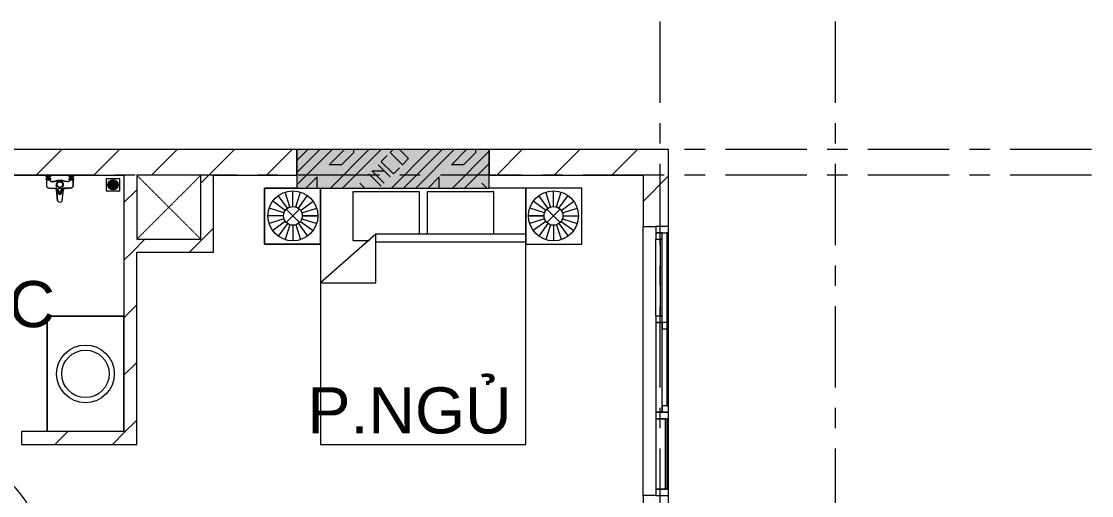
# Model space of a CAD drawing. Header units: millimetres. Extents: x -20144 to 117103, y -11426 to 48263.
# Drawn here: x 105651 to 114001, y 39900 to 43600 of the extents above; entities that cross this region are included whole.
import ezdxf

# ---------------------------------------------------------------- set-up
doc = ezdxf.new("R2010")
doc.units = ezdxf.units.MM
doc.linetypes.add('Dash_2_', pattern=[6.35, 3.175, -3.175])
doc.linetypes.add('Grid Line', pattern=[22.225, 12.7, -3.175, 3.175, -3.175])
for name, color, linetype, lineweight in [('A-DETL-GENF', 31, 'Continuous', 5), ('A-DETL-GENF-HDLN', 161, 'Dash_2_', 5), ('CHU', 181, 'Continuous', 5), ('CUA', 31, 'Continuous', 9), ('HATCH-TUONG', 152, 'Continuous', 9), ('NET CAT', 3, 'Continuous', 5), ('NET-CAT', 3, 'Continuous', 9), ('NET-THAY', 2, 'Continuous', 15), ('THIET BI', 44, 'Continuous', 5), ('THIET-BI', 44, 'Continuous', 5), ('TRUC', 225, 'Continuous', 5)]:
    doc.layers.add(name, color=color, linetype=linetype, lineweight=lineweight)
doc.styles.add('Arial_4', font='arial.ttf', dxfattribs={"height": 360})
pattern_1 = [(45, (71000, 0), (-224.5064, 224.5064), [])]

# ---------------------------------------------------------------- blocks, each defined once
blk = doc.blocks.new('ALC1807-ASCENT PLAZA-KET CAU 1_rvt-1-MẶT BẰNG TẦNG 5 ĐẾN TẦNG 22')
at = {"layer": 'NET CAT'}
blk.add_hatch(color=7, dxfattribs=at).paths.add_polyline_path([(38300.5, 42299.9), (38300.5, 42599.9), (36800.5, 42599.9), (36800.5, 42299.9), (38085.6, 42299.9)], flags=0)
at = {"layer": 'NET CAT', "color": 90, "lineweight": 13}
for p, q in [((38300.5, 42599.9), (36800.5, 42599.9)), ((36800.5, 42599.9), (36800.5, 42299.9)), ((38300.5, 42299.9), (38300.5, 42599.9)), ((36800.5, 42299.9), (38300.5, 42299.9))]:
    blk.add_line(p, q, dxfattribs=at)
blk = doc.blocks.new('X-PHONG NGU 2 - X-PHONG NGU 2_Recovery_-378306-MẶT BẰNG TẦNG 23')
at = {"layer": 'CUA'}
for p, q in [((-1000, 0), (-1050, 0)), ((-1050, 0), (-1050, -100)), ((-450, 0), (-1000, 0)), ((-1000, 0), (-1000, -75)), ((-1000, -100), (-1000, 0)), ((-450, -75), (-450, 0)), ((-400, 0), (-450, 0)), ((-450, 0), (-450, -100)), ((300, 0), (-400, 0)), ((-400, 0), (-400, -50)), ((-400, -100), (-400, 0)), ((300, -50), (300, 0)), ((350, 0), (300, 0)), ((300, 0), (300, -50)), ((350, -50), (350, 0)), ((350, 0), (950, 0)), ((1000, 0), (950, 0)), ((950, 0), (950, -50)), ((1050, 0), (1000, 0)), ((1000, 0), (1000, -100)), ((1000, -50), (1000, 0)), ((1050, -100), (1050, 0)), ((-1000, -75), (-450, -75)), ((-400, -50), (300, -50)), ((-350, -50), (-400, -50)), ((-400, -50), (-400, -100)), ((-350, -100), (-350, -50)), ((300, -50), (250, -50)), ((250, -50), (250, -100)), ((300, -50), (350, -50)), ((300, -100), (300, -50)), ((950, -35), (350, -35)), ((350, -35), (350, -50)), ((350, -50), (950, -50)), ((950, -50), (950, -35)), ((950, -50), (1000, -50)), ((-1050, -100), (-1000, -100)), ((-450, -85), (-1000, -85)), ((-1000, -85), (-1000, -100)), ((-1000, -100), (-450, -100)), ((-450, -100), (-450, -85)), ((-450, -100), (-400, -100)), ((-400, -100), (-350, -100)), ((250, -85), (-350, -85)), ((-350, -85), (-350, -100)), ((-350, -100), (250, -100)), ((1000, -85), (250, -85)), ((250, -85), (250, -100)), ((250, -100), (250, -85)), ((250, -100), (1000, -100)), ((250, -100), (300, -100)), ((1000, -100), (1000, -85)), ((1000, -100), (1050, -100))]:
    blk.add_line(p, q, dxfattribs=at)
blk = doc.blocks.new('X-GIUONG - X-GIUONG-V78-MẶT BẰNG TẦNG 23')
at = {"layer": 'THIET BI'}
for p, q in [((-984.8, 0), (-1239, 0)), ((-1239, 0), (-1239, -439)), ((-1239, 0), (-984.8, 0)), ((-1239, -439), (-1239, 0)), ((-1059.6, -158.2), (-1131.2, -59.5)), ((-1039.2, -147.8), (-1076.9, -31.8)), ((-1016.6, -144.2), (-1016.6, -22.2)), ((-993.9, -147.8), (-956.3, -31.8)), ((-973.5, -158.2), (-901.9, -59.5)), ((-800, -439), (-800, 0)), ((-800, 0), (-800, -2000)), ((-800, 0), (-800, -439)), ((-800, 0), (-800, -2000)), ((-550, -30), (-550, -410)), ((-30, -30), (-550, -30)), ((-30, -360), (-30, -30)), ((30, -30), (30, -360)), ((550, -30), (30, -30)), ((800, 0), (515.2, 0)), ((800, 0), (515.2, 0)), ((550, -360), (550, -30)), ((1239, 0), (800, 0)), ((800, 0), (800, -439)), ((800, -2000), (800, 0)), ((1239, 0), (800, 0)), ((800, 0), (800, -439)), ((800, -2000), (800, 0)), ((973.5, -158.2), (901.9, -59.5)), ((993.9, -147.8), (956.3, -31.8)), ((1016.6, -144.2), (1016.6, -22.2)), ((1039.2, -147.8), (1076.9, -31.8)), ((1059.6, -158.2), (1131.2, -59.5)), ((1239, -439), (1239, 0)), ((1239, -439), (1239, 0)), ((-1086.1, -194.8), (-1202.1, -157.1)), ((-1075.8, -174.4), (-1174.4, -102.7)), ((-1068.3, -269.1), (-964.8, -165.6)), ((-1068.3, -165.6), (-964.8, -269.1)), ((-957.4, -174.4), (-858.7, -102.7)), ((-947, -194.8), (-831, -157.1)), ((947, -194.8), (831, -157.1)), ((957.4, -174.4), (858.7, -102.7)), ((1068.3, -269.1), (964.8, -165.6)), ((1068.3, -165.6), (964.8, -269.1)), ((1075.8, -174.4), (1174.4, -102.7)), ((1086.1, -194.8), (1202.1, -157.1)), ((-1089.7, -217.4), (-1211.7, -217.4)), ((-1086.1, -240), (-1202.1, -277.7)), ((-947, -240), (-831, -277.7)), ((-943.4, -217.4), (-821.4, -217.4)), ((-821.4, -217.4), (-943.4, -217.4)), ((943.4, -217.4), (821.4, -217.4)), ((821.4, -217.4), (943.4, -217.4)), ((947, -240), (831, -277.7)), ((1086.1, -240), (1202.1, -277.7)), ((1089.7, -217.4), (1211.7, -217.4)), ((-1075.8, -260.4), (-1174.4, -332.1)), ((-1059.6, -276.6), (-1131.2, -375.2)), ((-1039.2, -287), (-1076.9, -402.9)), ((-1016.6, -290.5), (-1016.6, -412.5)), ((-993.9, -287), (-956.3, -402.9)), ((-973.5, -276.6), (-901.9, -375.2)), ((-957.4, -260.4), (-858.7, -332.1)), ((957.4, -260.4), (858.7, -332.1)), ((973.5, -276.6), (901.9, -375.2)), ((993.9, -287), (956.3, -402.9)), ((1016.6, -290.5), (1016.6, -412.5)), ((1039.2, -287), (1076.9, -402.9)), ((1059.6, -276.6), (1131.2, -375.2)), ((1075.8, -260.4), (1174.4, -332.1)), ((-370, -360), (-800, -740)), ((-550, -410), (-420, -410)), ((-370, -740), (-370, -360)), ((800, -360), (-370, -360)), ((-1239, -439), (-800, -439)), ((-800, -439), (-1239, -439)), ((-370, -420), (800, -420)), ((800, -439), (1239, -439)), ((800, -439), (1239, -439)), ((-800, -740), (-370, -740)), ((-800, -2000), (800, -2000)), ((-800, -2000), (800, -2000))]:
    blk.add_line(p, q, dxfattribs=at)
for centre, radius in [((-1016.6, -217.4), 195.1), ((1016.6, -217.4), 195.1), ((-1016.6, -217.4), 73.2), ((1016.6, -217.4), 73.2)]:
    blk.add_circle(centre, radius, dxfattribs=at)
blk = doc.blocks.new('X-LA - X-LA-610807-MẶT BẰNG TẦNG 23')
at = {"layer": 'THIET-BI'}
for p, q in [((450, 0), (-450, 0)), ((-450, 0), (-450, -600)), ((-450, -600), (-450, 0)), ((-450, 0), (450, 0)), ((-450, -600), (450, -600)), ((450, -600), (-450, -600))]:
    blk.add_line(p, q, dxfattribs=at)
for radius in [225, 185]:
    blk.add_circle((0, -300), radius, dxfattribs=at)
blk = doc.blocks.new('X-SEN - X-SEN-410583-MẶT BẰNG TẦNG 23')
at = {"layer": 'THIET-BI'}
for p, q in [((-67.5, 0), (-112.5, 0)), ((-112.5, 0), (-112.5, -3.8)), ((-112.5, 0), (-67.5, 0)), ((-112.5, -3.8), (-112.5, 0)), ((-67.5, -3.8), (-67.5, 0)), ((-67.5, 0), (-67.5, -3.8)), ((112.5, 0), (67.5, 0)), ((67.5, 0), (67.5, -3.8)), ((67.5, 0), (67.5, -3.8)), ((112.5, 0), (67.5, 0)), ((112.5, -3.8), (112.5, 0)), ((112.5, -3.8), (112.5, 0)), ((-112.5, -3.8), (-99.9, -12.6)), ((-67.5, -3.8), (-112.5, -3.8)), ((-112.5, -3.8), (-99.9, -12.6)), ((-99.9, -25.3), (-107.2, -25.3)), ((-72.8, -25.3), (-107.2, -25.3)), ((-107.2, -34.3), (-105.1, -34.3)), ((-107.2, -34.3), (-72.8, -34.3)), ((-105.1, -34.3), (-105.1, -37.2)), ((-105.1, -34.3), (-105.1, -37.2)), ((-74.9, -34.3), (-105.1, -34.3)), ((-105.1, -37.2), (-74.9, -37.2)), ((-99.9, -12.6), (-99.9, -25.3)), ((-99.9, -12.6), (-80.1, -12.6)), ((-80.1, -12.6), (-99.9, -12.6)), ((-99.9, -12.6), (-99.9, -25.3)), ((-80.1, -12.6), (-67.5, -3.8)), ((-80.1, -12.6), (-67.5, -3.8)), ((-80.1, -25.3), (-80.1, -12.6)), ((-80.1, -25.3), (-80.1, -12.6)), ((-72.8, -25.3), (-80.1, -25.3)), ((-74.9, -37.2), (-74.9, -34.3)), ((-74.9, -34.3), (-72.8, -34.3)), ((-74.9, -37.2), (-74.9, -34.3)), ((-12.9, -141.7), (-27.6, -80.8)), ((12.9, -141.7), (27.6, -80.8)), ((67.5, -3.8), (80.1, -12.6)), ((112.5, -3.8), (67.5, -3.8)), ((67.5, -3.8), (80.1, -12.6)), ((80.1, -25.3), (72.8, -25.3)), ((107.2, -25.3), (72.8, -25.3)), ((72.8, -34.3), (74.9, -34.3)), ((72.8, -34.3), (107.2, -34.3)), ((74.9, -34.3), (74.9, -37.2)), ((74.9, -34.3), (74.9, -37.2)), ((105.1, -34.3), (74.9, -34.3)), ((74.9, -37.2), (105.1, -37.2)), ((80.1, -12.6), (80.1, -25.3)), ((99.9, -12.6), (80.1, -12.6)), ((80.1, -12.6), (99.9, -12.6)), ((99.9, -12.6), (80.1, -12.6)), ((80.1, -12.6), (80.1, -25.3)), ((99.9, -12.6), (112.5, -3.8)), ((99.9, -12.6), (112.5, -3.8)), ((99.9, -25.3), (99.9, -12.6)), ((99.9, -25.3), (99.9, -12.6)), ((107.2, -25.3), (99.9, -25.3)), ((105.1, -37.2), (105.1, -34.3)), ((105.1, -34.3), (107.2, -34.3)), ((105.1, -37.2), (105.1, -34.3)), ((-27.3, -113.1), (-17.5, -199.2)), ((-17.5, -199.2), (-27.3, -113.1)), ((-7.7, -139.6), (-13.8, -105.5)), ((7.7, -139.6), (13.8, -105.5)), ((17.5, -199.2), (27.3, -113.1)), ((17.5, -199.2), (27.3, -113.1))]:
    blk.add_line(p, q, dxfattribs=at)
for centre, radius in [((0, -73.2), 21.5), ((0, -130.1), 7.2)]:
    blk.add_circle(centre, radius, dxfattribs=at)
for centre, radius, start, end in [((-102.9, -29.8), 6.9, 148.02464, 211.97536), ((-102.9, -29.8), 6.9, 148.02464, 211.97536), ((-107.2, -27.1), 1.8, 90, 148.02464), ((-107.2, -27.1), 1.8, 90, 148.02464), ((-107.2, -32.5), 1.8, 211.97536, 270), ((-107.2, -32.5), 1.8, 211.97536, 270), ((-112.5, -29.8), 6.9, 319.28447, 40.71553), ((-94.4, -29.8), 6.9, 139.28447, 220.71553), ((-85.4, -29.8), 6.9, 319.28447, 40.71553), ((-67.5, -29.8), 6.9, 139.28447, 220.71553), ((-72.8, -27.1), 1.8, 31.97536, 90), ((-72.8, -27.1), 1.8, 31.97536, 90), ((-72.8, -32.5), 1.8, 270, 328.02464), ((-72.8, -32.5), 1.8, 270, 328.02464), ((-77.1, -29.8), 6.9, 328.02464, 31.97536), ((-77.1, -29.8), 6.9, 328.02464, 31.97536), ((-0.4, -73.2), 28.3, 89.25175, 195.66926), ((0.4, -73.2), 28.3, 344.33074, 90.74825), ((77.1, -29.8), 6.9, 148.02464, 211.97536), ((77.1, -29.8), 6.9, 148.02464, 211.97536), ((72.8, -27.1), 1.8, 90, 148.02464), ((72.8, -27.1), 1.8, 90, 148.02464), ((72.8, -32.5), 1.8, 211.97536, 270), ((72.8, -32.5), 1.8, 211.97536, 270), ((67.5, -29.8), 6.9, 319.28447, 40.71553), ((85.6, -29.8), 6.9, 139.28447, 220.71553), ((94.6, -29.8), 6.9, 319.28447, 40.71553), ((112.5, -29.8), 6.9, 139.28447, 220.71553), ((107.2, -27.1), 1.8, 31.97536, 90), ((107.2, -27.1), 1.8, 31.97536, 90), ((107.2, -32.5), 1.8, 270, 328.02464), ((107.2, -32.5), 1.8, 270, 328.02464), ((102.9, -29.8), 6.9, 328.02464, 31.97536), ((102.9, -29.8), 6.9, 328.02464, 31.97536), ((-9.4, -104.7), 4.5, 74.07034, 190.15556), ((0, -134.7), 14.7, 208.41441, 331.58559), ((-0.4, -73.2), 28.3, 254.07034, 270.74825), ((0, -136.6), 8.24, 201.12938, 338.87062), ((0.4, -73.2), 28.3, 269.25175, 285.92966), ((9.4, -104.7), 4.5, 349.84444, 105.92966), ((0, -191), 19.3, 205.0481, 334.9519), ((0, -191), 19.3, 205.0481, 334.9519)]:
    blk.add_arc(centre, radius, start, end, dxfattribs=at)
for points, knots in [([(-105.1, -37.2), (-105.1, -39.1), (-104.9, -42.9), (-104.7, -48.5), (-104.5, -54.2), (-104.2, -61.7), (-103.9, -68.4), (-103.8, -73.6), (-103.7, -75.5), (-103.7, -76.7), (-103.6, -77.6), (-103.6, -78.6), (-103.6, -79.8), (-103.6, -81), (-103.5, -81.8), (-103.5, -82.3), (-103.5, -82.6), (-103.4, -83), (-103.4, -83.5), (-103.3, -84.3), (-103.2, -85.5), (-103.1, -86.6), (-102.8, -87.6), (-102.6, -88.2), (-102.3, -88.9), (-101.9, -89.7), (-101.3, -90.8), (-100.6, -91.7), (-100, -92.5), (-99, -93.6), (-97.8, -94.7), (-96.2, -95.8), (-95, -96.6), (-93.7, -97.2), (-92.4, -97.7), (-91.2, -98.1), (-90.3, -98.4), (-89.6, -98.5), (-88.9, -98.7), (-88, -98.8), (-86.8, -99), (-85.6, -99.1), (-84.7, -99.1), (-84, -99.2), (-83.3, -99.3), (-82.3, -99.4), (-81.2, -99.5), (-79.7, -99.6), (-77.9, -99.8), (-75.5, -100), (-72.8, -100.2), (-70, -100.5), (-66.3, -100.8), (-61.6, -101.2), (-56, -101.5), (-51.7, -101.8), (-48.8, -101.9), (-47.3, -101.9), (-46.1, -101.9), (-45.1, -102), (-44.4, -102), (-43.6, -102), (-42.6, -102), (-41.4, -102), (-40.1, -102), (-39.3, -102.1), (-38.8, -102.1), (-38.5, -102.2), (-38.1, -102.2), (-37.6, -102.3), (-36.8, -102.4), (-35.6, -102.6), (-34.3, -103), (-33.2, -103.5), (-32.5, -104), (-31.7, -104.6), (-30.5, -105.7), (-29, -107.6), (-27.9, -110.1), (-27.4, -112), (-27.3, -113.1)], [0, 0, 0, 0, 0.041667, 0.083333, 0.125, 0.166667, 0.25, 0.270833, 0.28125, 0.291667, 0.296875, 0.302083, 0.3125, 0.322917, 0.328125, 0.330729, 0.333333, 0.335938, 0.338542, 0.34375, 0.354167, 0.364583, 0.369792, 0.375, 0.380208, 0.385417, 0.395833, 0.40625, 0.411458, 0.416667, 0.4375, 0.447917, 0.458333, 0.46875, 0.479167, 0.489583, 0.494792, 0.5, 0.505208, 0.510417, 0.520833, 0.53125, 0.536458, 0.541667, 0.546875, 0.552083, 0.5625, 0.572917, 0.583333, 0.604167, 0.625, 0.645833, 0.666667, 0.708333, 0.75, 0.791667, 0.802083, 0.8125, 0.822917, 0.828125, 0.833333, 0.838542, 0.84375, 0.854167, 0.864583, 0.869792, 0.872396, 0.875, 0.877604, 0.880208, 0.885417, 0.895833, 0.90625, 0.916667, 0.921875, 0.927083, 0.9375, 0.958333, 0.979167, 1, 1, 1, 1]), ([(-105.1, -37.2), (-104.5, -52.3), (-103.9, -68.7), (-103.3, -87.5), (-99.6, -93.9), (-92.4, -98.5), (-72.6, -100.1), (-54, -102.2), (-33.9, -102), (-28.7, -107.4), (-27.8, -111), (-27.3, -113.1)], [0, 0, 0, 0, 45.441328, 49.333631, 56.110562, 66.562664, 73.682324, 114.966912, 125.570438, 129.900151, 136.284558, 136.284558, 136.284558, 136.284558]), ([(0, -41), (-2, -40.9), (-5.6, -40.9), (-10.3, -41.2), (-14.4, -41.6), (-18, -42.2), (-21.2, -42.9), (-24.2, -43.7), (-27.1, -44.6), (-30, -45.4), (-32.9, -46.3), (-35.8, -47.2), (-38.8, -47.9), (-41.8, -48.6), (-45.1, -49.2), (-48.4, -49.8), (-51.8, -50.2), (-54.8, -50.5), (-56.9, -50.7), (-58.1, -50.8), (-59, -50.9), (-59.9, -51), (-60.8, -51), (-61.7, -51), (-62.4, -51), (-63, -51), (-63.6, -51), (-64.4, -50.9), (-65.1, -50.8), (-65.7, -50.7), (-66.1, -50.6), (-66.5, -50.5), (-67.1, -50.4), (-68.1, -50.1), (-69.1, -49.6), (-70.1, -49), (-71.1, -48.3), (-72, -47.4), (-72.8, -46.6), (-73.3, -45.8), (-73.8, -45.1), (-74.1, -44.3), (-74.4, -43.5), (-74.6, -42.6), (-74.7, -41.9), (-74.8, -41.3), (-74.8, -40.9), (-74.9, -40.4), (-74.9, -39.8), (-74.9, -38.8), (-74.9, -37.9), (-74.9, -37.2)], [0, 0, 0, 0, 0.041667, 0.083333, 0.125, 0.166667, 0.208333, 0.25, 0.291667, 0.333333, 0.375, 0.416667, 0.458333, 0.5, 0.541667, 0.583333, 0.625, 0.666667, 0.6875, 0.697917, 0.708333, 0.71875, 0.729167, 0.739583, 0.75, 0.755208, 0.760417, 0.770833, 0.78125, 0.786458, 0.791667, 0.796875, 0.802083, 0.8125, 0.833333, 0.84375, 0.854167, 0.875, 0.885417, 0.895833, 0.90625, 0.916667, 0.927083, 0.9375, 0.947917, 0.953125, 0.958333, 0.963542, 0.96875, 0.979167, 1, 1, 1, 1]), ([(-74.9, -37.2), (-74.9, -39.9), (-75, -44.9), (-67.9, -51.6), (-55.3, -50.7), (-39.4, -48.7), (-24.4, -43.4), (-11.8, -40.7), (0, -41)], [0, 0, 0, 0, 8.475038, 15.961674, 29.255673, 47.963091, 70.422589, 93.837243, 93.837243, 93.837243, 93.837243]), ([(74.9, -37.2), (74.9, -37.9), (74.9, -38.8), (74.9, -39.8), (74.9, -40.4), (74.8, -40.9), (74.8, -41.3), (74.7, -41.9), (74.6, -42.6), (74.4, -43.3), (74.3, -43.9), (74.1, -44.4), (73.8, -45.1), (73.3, -45.8), (72.8, -46.6), (72, -47.4), (71.1, -48.3), (70.1, -49), (69.1, -49.6), (68.1, -50.1), (67.1, -50.4), (66.5, -50.5), (66.1, -50.6), (65.7, -50.7), (65.1, -50.8), (64.4, -50.9), (63.5, -51), (62.7, -51), (62.1, -51), (61.5, -51), (60.8, -51), (59.9, -51), (59, -50.9), (58.1, -50.8), (56.9, -50.7), (54.8, -50.5), (51.8, -50.2), (47.2, -49.6), (41.8, -48.7), (36.8, -47.4), (32.9, -46.3), (30, -45.4), (27.1, -44.6), (24.2, -43.7), (21.2, -42.9), (18, -42.2), (14.4, -41.6), (10.3, -41.2), (5.6, -40.9), (2, -40.9), (0, -41)], [0, 0, 0, 0, 0.020833, 0.03125, 0.036458, 0.041667, 0.046875, 0.052083, 0.0625, 0.072917, 0.078125, 0.083333, 0.09375, 0.104167, 0.114583, 0.125, 0.145833, 0.15625, 0.166667, 0.1875, 0.197917, 0.203125, 0.208333, 0.213542, 0.21875, 0.229167, 0.239583, 0.25, 0.255208, 0.260417, 0.270833, 0.28125, 0.291667, 0.302083, 0.3125, 0.333333, 0.375, 0.416667, 0.5, 0.583333, 0.625, 0.666667, 0.708333, 0.75, 0.791667, 0.833333, 0.875, 0.916667, 0.958333, 1, 1, 1, 1]), ([(74.9, -37.2), (74.9, -39.9), (75, -44.9), (67.9, -51.6), (55.3, -50.7), (39.4, -48.7), (24.4, -43.4), (11.8, -40.7), (0, -41)], [0, 0, 0, 0, 8.475038, 15.961674, 29.255673, 47.963091, 70.422589, 93.837243, 93.837243, 93.837243, 93.837243]), ([(27.3, -113.1), (27.4, -112), (27.9, -110.1), (29, -107.6), (30.5, -105.7), (31.7, -104.6), (32.5, -104), (33.2, -103.5), (34.3, -103), (35.6, -102.6), (36.8, -102.4), (37.6, -102.3), (38.1, -102.2), (38.5, -102.2), (38.8, -102.1), (39.3, -102.1), (40.1, -102), (41.4, -102), (42.6, -102), (43.6, -102), (44.4, -102), (45.1, -102), (46.1, -101.9), (47.3, -101.9), (48.8, -101.9), (51.7, -101.8), (57.9, -101.4), (65.3, -100.9), (72.8, -100.2), (76.9, -99.8), (79.7, -99.6), (81.2, -99.5), (82.3, -99.4), (83.3, -99.3), (84, -99.2), (84.7, -99.1), (85.6, -99.1), (86.8, -99), (88, -98.8), (88.9, -98.7), (89.6, -98.5), (90.3, -98.4), (91.2, -98.1), (92.4, -97.7), (93.7, -97.2), (95, -96.6), (96.2, -95.8), (97.8, -94.7), (99.2, -93.4), (100.4, -91.9), (101.3, -90.8), (101.9, -89.7), (102.3, -88.9), (102.6, -88.2), (102.8, -87.6), (103.1, -86.6), (103.2, -85.5), (103.3, -84.3), (103.4, -83.5), (103.4, -83), (103.5, -82.6), (103.5, -82.3), (103.5, -81.8), (103.6, -81), (103.6, -79.8), (103.6, -78.6), (103.6, -77.6), (103.7, -76.7), (103.7, -75.5), (103.8, -73.6), (103.9, -70.3), (104.1, -65.5), (104.5, -54.2), (104.8, -44.8), (105.1, -37.2)], [0, 0, 0, 0, 0.020833, 0.041667, 0.0625, 0.072917, 0.078125, 0.083333, 0.09375, 0.104167, 0.114583, 0.119792, 0.122396, 0.125, 0.127604, 0.130208, 0.135417, 0.145833, 0.15625, 0.161458, 0.166667, 0.171875, 0.177083, 0.1875, 0.197917, 0.208333, 0.25, 0.333333, 0.375, 0.416667, 0.427083, 0.4375, 0.447917, 0.453125, 0.458333, 0.463542, 0.46875, 0.479167, 0.489583, 0.494792, 0.5, 0.505208, 0.510417, 0.520833, 0.53125, 0.541667, 0.552083, 0.5625, 0.583333, 0.59375, 0.604167, 0.614583, 0.619792, 0.625, 0.630208, 0.635417, 0.645833, 0.65625, 0.661458, 0.664062, 0.666667, 0.669271, 0.671875, 0.677083, 0.6875, 0.697917, 0.703125, 0.708333, 0.71875, 0.729167, 0.75, 0.791667, 0.833333, 1, 1, 1, 1]), ([(105.1, -37.2), (104.5, -52.3), (103.9, -68.7), (103.3, -87.5), (99.6, -93.9), (92.4, -98.5), (72.6, -100.1), (54, -102.2), (33.9, -102), (28.7, -107.4), (27.8, -111), (27.3, -113.1)], [0, 0, 0, 0, 45.441328, 49.333631, 56.110562, 66.562664, 73.682324, 114.966912, 125.570438, 129.900151, 136.284558, 136.284558, 136.284558, 136.284558])]:
    blk.add_open_spline(points, degree=3, knots=knots, dxfattribs=at)
blk = doc.blocks.new('CUA PHONG NGU - Type 1-398312-MẶT BẰNG TẦNG 23')
at = {"layer": 'CUA'}
for p, q in [((-317.5, 890.3), (-277.5, 890.3)), ((-317.5, 52.3), (-317.5, 890.3)), ((-277.5, 890.3), (-277.5, 52.3)), ((-277.5, 52.3), (-317.5, 52.3))]:
    blk.add_line(p, q, dxfattribs=at)
at = {"layer": 'CUA', "lineweight": 5}
for p, q in [((-318.5, 52.3), (-348.5, 52.3)), ((-348.5, 52.3), (-348.5, -47.7)), ((-318.5, 11.3), (-318.5, 52.3)), ((-298.5, 11.3), (-318.5, 11.3)), ((-298.5, -47.7), (-298.5, 11.3)), ((521.5, 11.3), (501.5, 11.3)), ((501.5, 11.3), (501.5, -47.7)), ((551.5, 52.3), (521.5, 52.3)), ((521.5, 52.3), (521.5, 11.3)), ((551.5, -47.7), (551.5, 52.3)), ((-348.5, -47.7), (-298.5, -47.7)), ((501.5, -47.7), (551.5, -47.7))]:
    blk.add_line(p, q, dxfattribs=at)
blk.add_arc((-317.5, 52.3), 838, 359.5, 90, dxfattribs=at)
blk = doc.blocks.new('X-PHEU - X-PHEU-444926-MẶT BẰNG TẦNG 23')
at = {"layer": 'THIET-BI'}
for p, q in [((25, 29), (25, 121)), ((29, 125), (121, 125)), ((42.5, 90.5), (42.5, 59.5)), ((47.5, 51.8), (47.5, 98.2)), ((52.5, 103.1), (52.5, 46.9)), ((57.5, 43.5), (57.5, 106.5)), ((62.5, 108.8), (62.5, 41.2)), ((67.5, 39.8), (67.5, 110.2)), ((72.5, 110.9), (72.5, 78.1)), ((77.5, 78.1), (77.5, 110.9)), ((82.5, 110.2), (82.5, 39.8)), ((87.5, 41.2), (87.5, 108.8)), ((92.5, 106.5), (92.5, 43.5)), ((97.5, 46.9), (97.5, 103.1)), ((102.5, 98.2), (102.5, 51.8)), ((107.5, 59.5), (107.5, 90.5)), ((125, 121), (125, 29)), ((121, 25), (29, 25)), ((72.5, 71.9), (72.5, 39.1)), ((77.5, 39.1), (77.5, 71.9))]:
    blk.add_line(p, q, dxfattribs=at)
blk.add_circle((75, 75), 40, dxfattribs=at)
for centre, radius, start, end in [((29, 121), 4, 90, 180), ((75, 75), 36, 139.80824, 154.52563), ((75, 75), 36, 119.0853, 128.68219), ((75, 75), 36, 102.0247, 110.31751), ((75, 75), 36, 90, 93.98208), ((75, 75), 36, 86.01792, 90), ((75, 75), 36, 69.68249, 77.9753), ((75, 75), 36, 51.31781, 60.9147), ((75, 75), 36, 25.47437, 40.19176), ((121, 121), 4, 0, 90), ((29, 29), 4, 180, 270), ((75, 75), 36, 205.47437, 220.19176), ((75, 75), 36, 231.31781, 240.9147), ((75, 75), 36, 249.68249, 257.9753), ((75, 75), 4, 128.68219, 231.31781), ((75, 75), 36, 266.01792, 270), ((75, 75), 36, 270, 273.98208), ((75, 75), 4, 308.68219, 51.31781), ((75, 75), 36, 282.0247, 290.31751), ((75, 75), 36, 299.0853, 308.68219), ((75, 75), 36, 319.80824, 334.52563), ((121, 29), 4, 270, 360)]:
    blk.add_arc(centre, radius, start, end, dxfattribs=at)
blk = doc.blocks.new('Family2 - Family1 2-690008-MẶT BẰNG TẦNG 23')
at = {"layer": 'A-DETL-GENF'}
for p, q in [((500, 500), (0, 500)), ((0, 500), (0, 0)), ((500, 0), (500, 500)), ((0, 0), (500, 0))]:
    blk.add_line(p, q, dxfattribs=at)
at = {"layer": 'A-DETL-GENF-HDLN'}
for p, q in [((0, 500), (500, 0.8)), ((0, 0), (500, 499.2))]:
    blk.add_line(p, q, dxfattribs=at)

msp = doc.modelspace()

# ---------------------------------------------------------------- hatches: boundary and pattern name
at = {"layer": 'HATCH-TUONG', "lineweight": 5}
h = msp.add_hatch(dxfattribs=at)
h.set_pattern_fill('FP_4', color=256, style=0, pattern_type=2)
h.set_pattern_definition(pattern_1)
h.paths.add_polyline_path([(106450.5, 42399.9), (106450.5, 42599.9), (104650.5, 42599.9), (104650.5, 42399.9), (106238.7, 42399.9)], flags=0)
h = msp.add_hatch(dxfattribs=at)
h.set_pattern_fill('FP_4', color=256, style=0, pattern_type=2)
h.set_pattern_definition(pattern_1)
h.paths.add_polyline_path([(106550.5, 41899.9), (106550.5, 42599.9), (106450.5, 42599.9), (106450.5, 41899.9)], flags=0)
h = msp.add_hatch(dxfattribs=at)
h.set_pattern_fill('FP_4', color=256, style=0, pattern_type=2)
h.set_pattern_definition(pattern_1)
h.paths.add_polyline_path([(107050.5, 42399.9), (107050.5, 42599.9), (106550.5, 42599.9), (106550.5, 42399.9)], flags=0)
h = msp.add_hatch(dxfattribs=at)
h.set_pattern_fill('FP_4', color=256, style=0, pattern_type=2)
h.set_pattern_definition(pattern_1)
h.paths.add_polyline_path([(107800.5, 42399.9), (107800.5, 42599.9), (107050.5, 42599.9), (107050.5, 42399.9), (107150.5, 42399.9)], flags=0)
h = msp.add_hatch(dxfattribs=at)
h.set_pattern_fill('FP_4', color=256, style=0, pattern_type=2)
h.set_pattern_definition(pattern_1)
h.paths.add_polyline_path([(110500.5, 42399.9), (110500.5, 42599.9), (109300.5, 42599.9), (109300.5, 42399.9), (110329.2, 42399.9)], flags=0)
h = msp.add_hatch(dxfattribs=at)
h.set_pattern_fill('FP_4', color=256, style=0, pattern_type=2)
h.set_pattern_definition(pattern_1)
h.paths.add_polyline_path([(110700.5, 38699.9), (110700.5, 39899.9), (110500.5, 39899.9), (110500.5, 38699.9)], flags=0)
h.paths.add_polyline_path([(110600.5, 41999.9), (110700.5, 41999.9), (110700.5, 42599.9), (110500.5, 42599.9), (110500.5, 41999.9)], flags=0)
h = msp.add_hatch(dxfattribs=at)
h.set_pattern_fill('FP_4', color=256, style=0, pattern_type=2)
h.set_pattern_definition(pattern_1)
h.paths.add_polyline_path([(107150.5, 41799.9), (107150.5, 42399.9), (107050.5, 42399.9), (107050.5, 41799.9)], flags=0)
h = msp.add_hatch(dxfattribs=at)
h.set_pattern_fill('FP_4', color=256, style=0, pattern_type=2)
h.set_pattern_definition(pattern_1)
h.paths.add_polyline_path([(107050.5, 41799.9), (107050.5, 41899.9), (106450.5, 41899.9), (106450.5, 41799.9), (106550.5, 41799.9)], flags=0)
h = msp.add_hatch(dxfattribs=at)
h.set_pattern_fill('FP_4', color=256, style=0, pattern_type=2)
h.set_pattern_definition(pattern_1)
h.paths.add_polyline_path([(106550.5, 40299.9), (106550.5, 41799.9), (106450.5, 41799.9), (106450.5, 40299.9)], flags=0)
h = msp.add_hatch(dxfattribs=at)
h.set_pattern_fill('FP_4', color=256, style=0, pattern_type=2)
h.set_pattern_definition(pattern_1)
h.paths.add_polyline_path([(105650.5, 40299.9), (106450.5, 40299.9), (106450.5, 40399.9), (105650.5, 40399.9)], flags=0)
h.paths.add_polyline_path([(104850.5, 40299.9), (104950.5, 40299.9), (104950.5, 40399.9), (104850.5, 40399.9)], flags=0)
at = {"layer": 'NET CAT'}
h = msp.add_hatch(dxfattribs=at)
h.set_pattern_fill('FP_1', color=256, style=0, pattern_type=2)
h.set_pattern_definition([(45, (71095.25, 0), (-476.246, 476.246), []), (45, (71190.5, 0), (-476.246, 476.246), []), (45, (71000, 0), (-476.246, 476.246), []), (45, (71476.25, 0), (-476.246, 476.246), []), (45, (71571.5, 0), (-476.246, 476.246), []), (0, (71381, 95.25), (0, 952.5), [95.25, -857.25]), (0, (71476.25, 190.5), (0, 952.5), [95.25, -857.25]), (45, (71381, 95.25), (0, 952.491), [134.683, -1212.342]), (45, (71476.25, 95.25), (0, 952.491), [134.683, -1212.342]), (0, (71381, 95.25), (0, 952.5), [95.25, -857.25]), (90, (70904.75, 95.25), (-952.5, 6e-14), [95.25, -857.25]), (90, (71000, 95.25), (-952.5, 6e-14), [190.5, -762]), (45, (70904.75, 190.5), (0, 952.491), [134.683, -1212.342]), (90, (71762, 381), (-952.5, 6e-14), [95.25, -857.25]), (0, (71666.75, 381), (0, 952.5), [95.25, -857.25]), (45, (71666.75, 381), (0, 952.491), [134.683, -1212.342]), (0, (71857.25, 95.25), (0, 952.5), [95.25, -857.25]), (0, (71857.25, 571.5), (0, 952.5), [95.25, -857.25]), (90, (72047.75, 666.75), (-952.5, 6e-14), [95.25, -857.25]), (45, (71857.25, 571.5), (0, 952.491), [269.367, -1077.659]), (45, (71952.5, 571.5), (0, 952.491), [134.683, -1212.342]), (45, (72143, 762), (0, 952.491), [134.683, -1212.342]), (0, (72143, 857.25), (0, 952.5), [95.25, -857.25]), (90, (72143, 762), (-952.5, 6e-14), [95.25, -857.25]), (0, (71476.25, 762), (0, 952.5), [95.25, -857.25]), (0, (71666.75, 857.25), (0, 952.5), [95.25, -857.25]), (90, (71571.5, 762), (-952.5, 6e-14), [95.25, -857.25]), (90, (71666.75, 762), (-952.5, 6e-14), [95.25, -857.25]), (45, (71476.25, 762), (0, 952.491), [134.684, -1212.342]), (45, (71666.75, 762), (0, 952.491), [134.684, -1212.342]), (135, (71119, 214.8), (-952.491, 6e-14), [134.683, -1212.342]), (135, (71238.1, 333.4), (-952.491, 6e-14), [134.683, -1212.342]), (135, (71309.56, 404.8), (-952.491, 6e-14), [134.683, -1212.342]), (135, (71333.4, 428.6), (-952.491, 6e-14), [134.683, -1212.342]), (135, (71381, 476.25), (-952.491, 6e-14), [134.684, -1212.342]), (135, (71404.8, 500.06), (-952.491, 6e-14), [134.683, -1212.342]), (135, (71476.25, 571.5), (-952.491, 6e-14), [134.684, -1212.342]), (135, (71523.9, 619.1), (-952.491, 6e-14), [134.684, -1212.342]), (45, (71119, 214.8), (0, 952.491), [95.25, -1251.775]), (45, (71238.1, 333.4), (0, 952.491), [67.361, -1279.665]), (45, (71404.8, 500.06), (0, 952.491), [67.361, -1279.665]), (45, (71309.56, 595.3), (0, 952.491), [67.361, -1279.665]), (45, (71476.25, 571.5), (0, 952.491), [67.361, -1279.665]), (45, (71381, 666.75), (0, 952.491), [67.361, -1279.665]), (0, (71024.2, 309.5), (0, 952.5), [190.043, -762.457]), (0, (71238.1, 523.9), (0, 952.5), [95.25, -857.25])])
h.paths.add_polyline_path([(109300.5, 42299.9), (109300.5, 42599.9), (107800.5, 42599.9), (107800.5, 42299.9)], flags=0)

# ---------------------------------------------------------------- linework, layer by layer
at = {"layer": 'NET CAT', "lineweight": 13}
for p, q in [((109300.5, 42599.9), (107800.5, 42599.9)), ((107800.5, 42599.9), (107800.5, 42299.9)), ((109300.5, 42299.9), (109300.5, 42599.9)), ((107800.5, 42299.9), (109300.5, 42299.9))]:
    msp.add_line(p, q, dxfattribs=at)
at = {"layer": 'NET-CAT', "lineweight": 15}
for p, q in [((106450.5, 42599.9), (104650.5, 42599.9)), ((106550.5, 42599.9), (106450.5, 42599.9)), ((107050.5, 42599.9), (106550.5, 42599.9)), ((107800.5, 42599.9), (107050.5, 42599.9)), ((107800.5, 42399.9), (107800.5, 42599.9)), ((110500.5, 42599.9), (109300.5, 42599.9)), ((109300.5, 42599.9), (109300.5, 42399.9)), ((110700.5, 42599.9), (110500.5, 42599.9)), ((110700.5, 41999.9), (110700.5, 42599.9)), ((104850.5, 42399.9), (105838.1, 42399.9)), ((105882.7, 42399.9), (106018.2, 42399.9)), ((106062.9, 42399.9), (106450.5, 42399.9)), ((106450.5, 42399.9), (106450.5, 41899.9)), ((107150.5, 41799.9), (107150.5, 42399.9)), ((107150.5, 42399.9), (107800.5, 42399.9)), ((109300.5, 42399.9), (110500.5, 42399.9)), ((110500.5, 42399.9), (110500.5, 41999.9)), ((110500.5, 41999.9), (110600.5, 41999.9)), ((106450.5, 41899.9), (106450.5, 41799.9)), ((106450.5, 41799.9), (106450.5, 40399.9)), ((106550.5, 41799.9), (107050.5, 41799.9)), ((106550.5, 40299.9), (106550.5, 41799.9)), ((107050.5, 41799.9), (107150.5, 41799.9)), ((106450.5, 40399.9), (105650.5, 40399.9)), ((105650.5, 40399.9), (105650.5, 40299.9)), ((105650.5, 40299.9), (106450.5, 40299.9)), ((106450.5, 40299.9), (106550.5, 40299.9)), ((110600.5, 39899.9), (110500.5, 39899.9)), ((110500.5, 39899.9), (110500.5, 39399.9)), ((110700.5, 38699.9), (110700.5, 39899.9))]:
    msp.add_line(p, q, dxfattribs=at)
at = {"layer": 'NET-THAY', "lineweight": 9}
msp.add_line((110500.5, 39899.9), (110500.5, 41999.9), dxfattribs=at)
at = {"layer": 'TRUC', "linetype": 'Grid Line', "ltscale": 50}
for p, q in [((110630.5, 43599.9), (110630.5, -7167.6)), ((112000.5, 43599.9), (112000.5, -4500.1)), ((114000.5, 42599.9), (59963.7, 42599.9)), ((114000.5, 42399.9), (56593, 42399.9))]:
    msp.add_line(p, q, dxfattribs=at)

# ---------------------------------------------------------------- block references
at = {"lineweight": 5}
for name, p in [('ALC1807-ASCENT PLAZA-KET CAU 1_rvt-1-MẶT BẰNG TẦNG 5 ĐẾN TẦNG 22', (71000, -0.1)), ('Family2 - Family1 2-690008-MẶT BẰNG TẦNG 23', (106550.5, 41899.9))]:
    msp.add_blockref(name, p, dxfattribs=at)
at = {"lineweight": 9}
for name, p in [('X-SEN - X-SEN-410583-MẶT BẰNG TẦNG 23', (105950.5, 42399.9)), ('X-PHEU - X-PHEU-444926-MẶT BẰNG TẦNG 23', (106290.5, 42249.9)), ('X-GIUONG - X-GIUONG-V78-MẶT BẰNG TẦNG 23', (108785.4, 42299.9)), ('CUA PHONG NGU - Type 1-398312-MẶT BẰNG TẦNG 23', (105299.1, 39347.7))]:
    msp.add_blockref(name, p, dxfattribs=at)
for name, p, rotation in [('X-PHONG NGU 2 - X-PHONG NGU 2_Recovery_-378306-MẶT BẰNG TẦNG 23', (110600.5, 40949.9), 90), ('X-LA - X-LA-610807-MẶT BẰNG TẦNG 23', (106450.5, 40849.9), 270)]:
    msp.add_blockref(name, p, dxfattribs=dict(at, rotation=rotation))

# ---------------------------------------------------------------- texts
at = {"layer": 'CHU', "color": 7, "char_height": 360, "attachment_point": 3, "line_spacing_factor": 0.936439, "style": 'Arial_4'}
for s, insert, width in [('\\pt2540.0016,5079.9996,7620.0012,10159.9992,12700.0008,15239.9988,17780.0004,20319.9984,22860,25400.0016,27939.9996,30480.0012,33019.9992,35560.0008,38099.9988,40640.0004,43179.9984,45720,48260.0016,50799.9996,53340.0012,55879.9992,58420.0008,60959.9988,63500.0004,66039.9984,68580,71120.0016,73659.9996,76200.0012,78739.9992,81280.0008;WC', (105912.8, 41573.9), 868.6), ('\\pt2540,5080,7620,10160,12700,15240,17780,20320,22860,25400,27940,30480,33020,35560,38100,40640,43180,45720,48260,50800,53340,55880,58420,60960,63500,66040,68580,71120,73660,76200,78740,81280;P.NGỦ', (109475.3, 40744.7), 1577.62)]:
    msp.add_mtext(s, dxfattribs=dict(at, insert=insert, width=width))

doc.saveas('drawing.dxf')
